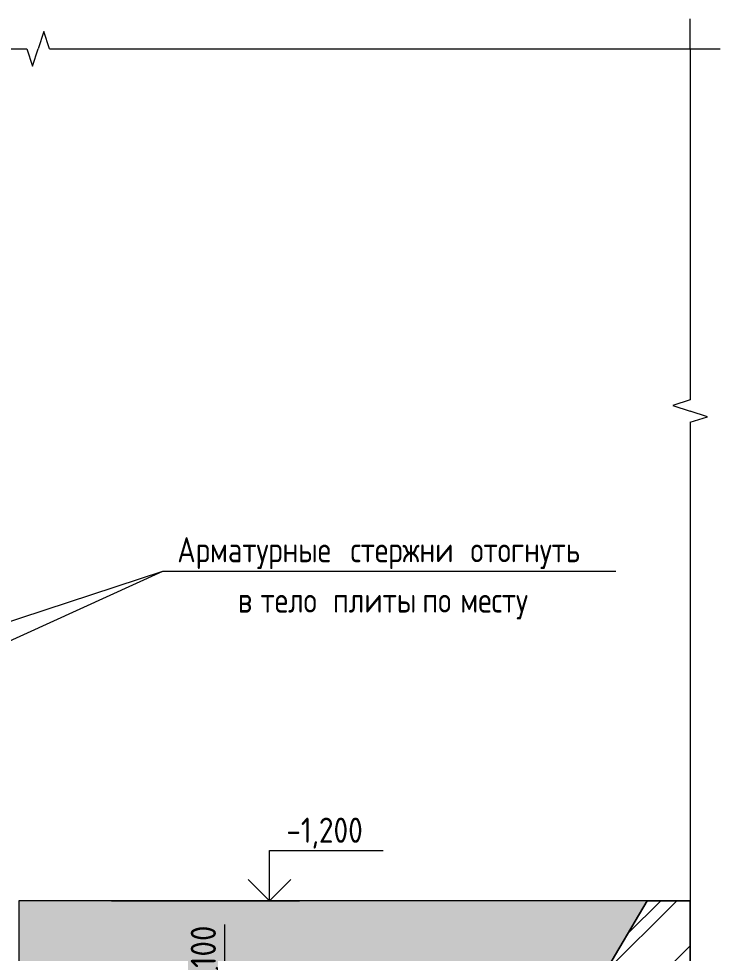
# Model space of a CAD drawing. Header units: millimetres. Extents: x 23200 to 49062, y -2858 to 35213.
# Drawn here: x 37502 to 38896, y -1304 to 553 of the extents above; entities that cross this region are included whole.
import ezdxf

# ---------------------------------------------------------------- set-up
doc = ezdxf.new("R2010")
doc.units = ezdxf.units.MM
for name, color, linetype, lineweight in [('AA_Dim', 7, 'Continuous', 9), ('AA_Dim-20', 7, 'Continuous', 9), ('AA_Linii', 7, 'Continuous', 9), ('AA_Oformlenie', 7, 'Continuous', 9), ('AA_Vinoska', 7, 'Continuous', 9), ('AA_Visotnaya otmetka', 7, 'Continuous', 9), ('AF_Element', 7, 'Continuous', 20), ('AF_Element_Грунт', 253, 'Continuous', 20)]:
    doc.layers.add(name, color=color, linetype=linetype, lineweight=lineweight)
doc.styles.add('GOST Common', font='GOST Common.ttf', dxfattribs={"width": 0.85, "height": 50})
doc.styles.add('ISOCPEUR_1', font='isocpeur.ttf', dxfattribs={"width": 0.9, "height": 50})
doc.styles.add('ISOCPEUR_3', font='isocpeur.ttf', dxfattribs={"width": 0.85, "height": 50})
doc.dimstyles.new('00_Точн_3_знака__прозр__1', dxfattribs={"dimscale": 304.8, "dimtxt": 49.799059, "dimasz": 0.111549, "dimexe": 0.098425, "dimexo": 0.065617, "dimgap": 0.006562, "dimtad": 1, "dimdec": 3, "dimrnd": 0.001, "dimdsep": 46, "dimtxsty": 'ISOCPEUR_1', "dimblk1": 'OBLIQUE', "dimblk2": 'OBLIQUE', "dimsah": 1, "dimcen": 0.09, "dimdle": 0.098425, "dimazin": 0, "dimtfac": 1, "dimtdec": 4, "dimtix": 1, "dimtmove": 1, "dimatfit": 3, "dimfxl": 1, "dimtvp": 1, "dimtolj": 1, "dimtzin": 0, "dimlwd": 18, "dimlwe": 18, "dimarcsym": 2})

# ---------------------------------------------------------------- blocks, each defined once
blk = doc.blocks.new('грунт подушка1 - грунт подушка1-3862897-Сечение 8')
at = {"layer": 'AF_Element', "lineweight": 9}
h = blk.add_hatch(dxfattribs=at)
h.set_pattern_fill('FP_4', color=256, style=0, pattern_type=2)
h.set_pattern_definition([(0, (25467.41, -1067.63), (162.56, 40.64), [6.706, -115.214, 6.706, -115.214, -650.24]), (0, (25467.41, -1067.63), (162.56, 40.64), [-243.84, 6.706, -237.134, 6.706, -115.214, -284.48]), (0, (25467.41, -1067.63), (162.56, 40.64), [-609.6, 6.706, -74.574, 6.706, -196.494]), (120, (25528.37, -1047.31), (-116.47527, 120.4611), [6.706, -115.214, 6.706, -765.454]), (120, (25528.37, -1047.31), (-116.47527, 120.4611), [-128.626, -115.214, 6.706, -237.134, -406.4]), (120, (25528.37, -1047.31), (-116.47527, 120.4611), [-487.68, 6.706, -115.214, 6.706, -277.774]), (120, (25528.37, -1047.31), (-116.47527, 120.4611), [-616.306, -74.574, 6.706, -196.494]), (240, (25548.69, -966.03), (-46.08473, -161.1011), [6.706, -115.214, 6.706, -765.454]), (240, (25548.69, -966.03), (-46.08473, -161.1011), [-128.626, -115.214, 6.706, -237.134, -406.4]), (240, (25548.69, -966.03), (-46.08473, -161.1011), [-487.68, 6.706, -115.214, 6.706, -277.774]), (240, (25548.69, -966.03), (-46.08473, -161.1011), [-616.306, -74.574, 6.706, -196.494])])
h.paths.add_polyline_path([(23860.1, -2300.1), (28250.1, -2300.1), (28900.1, -1200.1), (27651.1, -1200.1), (27651.1, -1999.1), (27750.1, -1999.2), (27750.1, -2100.1), (23860.1, -2100.1), (23860.1, -2220.9)])
at = {"layer": 'AF_Element'}
for p, q in [((27651.1, -1200.1), (27651.1, -1999.1)), ((28900.1, -1200.1), (27651.1, -1200.1)), ((28250.1, -2300.1), (28900.1, -1200.1))]:
    blk.add_line(p, q, dxfattribs=at)
blk = doc.blocks.new('011_Прямоугольник обрыва _ЭлУзла_ - 011_Прямоугольник обрыва _ЭлУзла_-3920884-Сечение 8')
at = {"layer": 'AA_Oformlenie'}
for p, q in [((25120.6, 493), (27667.5, 493)), ((27712, 493), (28985.2, 493)), ((28985.2, 493), (28985.2, -204.5)), ((28985.2, -249.1), (28985.2, -1644.7))]:
    blk.add_line(p, q, dxfattribs=at)
blk = doc.blocks.new('DIMBLOCK108-Сечение 8')
at = {"layer": 'AA_Dim-20', "lineweight": 18}
for p, q in [((37911.3, -1247.3), (37911.3, -1353.5)), ((37911.3, -1320), (37911.3, -1450)), ((37481.1, -1350), (37941.3, -1350)), ((37911.3, -1350), (37481.1, -1350)), ((37911.3, -1353.5), (37911.3, -1400)), ((37481.1, -1450), (37941.3, -1450)), ((37911.3, -1450), (37481.1, -1450))]:
    blk.add_line(p, q, dxfattribs=at)
at = {"layer": 'AA_Dim-20', "lineweight": 30}
for p, q in [((37911.3, -1350), (37894.3, -1333)), ((37911.3, -1350), (37928.3, -1367)), ((37911.3, -1450), (37894.3, -1433)), ((37911.3, -1450), (37928.3, -1467))]:
    blk.add_line(p, q, dxfattribs=at)
at = {"layer": 'AA_Dim-20', "color": 0, "lineweight": 18, "insert": (37844, -1333.5), "char_height": 50, "width": 103.429, "attachment_point": 1, "rotation": 90, "line_spacing_factor": 1.149209, "style": 'ISOCPEUR_1'}
blk.add_mtext('100', dxfattribs=at)
blk = doc.blocks.new('_Oblique')
at = {"color": 0, "linetype": 'ByBlock', "lineweight": -2}
blk.add_line((-0.5, -0.5), (0.5, 0.5), dxfattribs=at)
blk = doc.blocks.new('010_Текст с выноской - Текст 2 строки-3894036-Сечение 8')
at = {"layer": 'AA_Vinoska'}
blk.add_line((27937.7, -545), (28837.7, -545), dxfattribs=at)
blk = doc.blocks.new('Высотные отметки - Стрелка вверх-400292-Сечение 8')
at = {"layer": 'AA_Vinoska'}
for p, q in [((23375, -1600), (23149, -1600)), ((23375, -1700), (23375, -1600)), ((23375, -1700), (23332.6, -1657.6)), ((23375, -1700), (23417.4, -1657.6)), ((23435, -1700), (23315, -1700))]:
    blk.add_line(p, q, dxfattribs=at)

msp = doc.modelspace()

# ---------------------------------------------------------------- hatches: boundary and pattern name
at = {"layer": 'AA_Oformlenie'}
h = msp.add_hatch(dxfattribs=at)
h.set_pattern_fill('FP_5', color=250, style=0, pattern_type=2)
h.set_pattern_definition([(45, (35318.46, -1067.63), (-89.8026, 89.8026), []), (45, (35350.21, -1067.63), (0, 179.605), []), (45, (35286.71, -1067.63), (0, 179.605), [])])
h.paths.add_polyline_path([(38836.2945, -2387.2945), (38836.2945, -1689.2138), (38820.2323, -1689.2138), (38820.2323, -1667.2138), (38836.2945, -1667.2138), (38801.6344, -1655.9521), (38836.2945, -1644.6903), (38836.2945, -1200.1276), (38751.1104, -1200.1276), (38101.1104, -2300.1276), (33711.1104, -2300.1276), (33711.1104, -2100.1276), (33731.1104, -2100.1276), (33731.1104, -2000), (33653.406, -2000), (33653.406, -2387.2945), (34927.1281, -2387.2945), (34927.1281, -2371.2324), (34949.1281, -2371.2324), (34949.1281, -2387.2945), (34960.3899, -2352.6345), (34971.6516, -2387.2945), (37518.5724, -2387.2945), (37518.5724, -2371.2324), (37540.5724, -2371.2324), (37540.5724, -2387.2945), (37551.8341, -2352.6345), (37563.0958, -2387.2945), (38295.3096, -2387.2945)])

# ---------------------------------------------------------------- linework, layer by layer
at = {"layer": 'AA_Linii'}
for p, q in [((38751.1104, -1200.1276), (38101.1104, -2300.1276)), ((38836.2945, -1200.1276), (38751.1104, -1200.1276)), ((38751.1104, -1200.1276), (38836.2945, -1200.1276)), ((38836.2945, -1644.6903), (38836.2945, -1200.1276))]:
    msp.add_line(p, q, dxfattribs=at)
at = {"layer": 'AA_Vinoska'}
for p, q in [((38836.2945, 493.0284), (38836.2945, 553.0284)), ((37551.8341, 527.6884), (37540.5724, 493.0284)), ((37563.0958, 493.0284), (37551.8341, 527.6884)), ((37518.5724, 493.0284), (37529.5724, 458.3873)), ((37529.5724, 458.3873), (37540.5724, 493.0284)), ((38836.2945, 493.0284), (38896.2945, 493.0284)), ((38836.2945, -204.5289), (38801.6344, -215.7906)), ((38801.6344, -215.7906), (38836.2945, -227.0524)), ((38870.9355, -238.0524), (38836.2945, -227.0524)), ((38836.2945, -249.0524), (38870.9355, -238.0524)), ((37255.6736, -787.7303), (37788.7805, -544.99)), ((37446.4851, -657.0531), (37788.7805, -544.99))]:
    msp.add_line(p, q, dxfattribs=at)
at = {"layer": 'AA_Visotnaya otmetka'}
for q in [(38000.3633, -1200.1276), (37686.5909, -1200.1276)]:
    msp.add_line((37686.5909, -1200.1276), q, dxfattribs=at)

# ---------------------------------------------------------------- block references
at = {"layer": 'AA_Oformlenie'}
msp.add_blockref('011_Прямоугольник обрыва _ЭлУзла_ - 011_Прямоугольник обрыва _ЭлУзла_-3920884-Сечение 8', (9851.0486, 0), dxfattribs=at)
at = {"layer": 'AA_Vinoska'}
msp.add_blockref('010_Текст с выноской - Текст 2 строки-3894036-Сечение 8', (9851.0486, 0), dxfattribs=at)
at = {"layer": 'AA_Visotnaya otmetka', "extrusion": (0, 0, -1)}
msp.add_blockref('Высотные отметки - Стрелка вверх-400292-Сечение 8', (-61375.3708, 499.8724), dxfattribs=at)
at = {"layer": 'AF_Element_Грунт'}
msp.add_blockref('грунт подушка1 - грунт подушка1-3862897-Сечение 8', (9851.0486, 0), dxfattribs=at)

# ---------------------------------------------------------------- texts
at = {"layer": 'AA_Vinoska', "char_height": 50, "attachment_point": 1, "style": 'GOST Common'}
for s, insert, width in [('Арматурные', (37817.3562, -477.3439), 399.320544), ('\\fGOST Common|b0|i0|c204|p34|;\\W.85; ', (38146.8286, -477.3439), 17.717294), ('\\fGOST Common|b0|i0|c204|p34|;\\W.85; ', (38385.2181, -477.3439), 17.717294), ('стержни', (38161.4468, -477.3439), 271.210881), ('отогнуть', (38399.8364, -477.3439), 313.459812), ('\\fGOST Common|b0|i0|c204|p34|;\\W.85;в', (37937.6312, -577.3439), 36.797456), ('\\fGOST Common|b0|i0|c204|p34|;\\W.85; ', (37967.9921, -577.3439), 17.717294), ('тело', (37982.6103, -577.3439), 156.729906), ('\\fGOST Common|b0|i0|c204|p34|;\\W.85; ', (38111.9254, -577.3439), 17.717294), ('плиты', (38126.5437, -577.3439), 197.615969), ('\\fGOST Common|b0|i0|c204|p34|;\\W.85; ', (38289.5931, -577.3439), 17.717294), ('по', (38304.2114, -577.3439), 73.594912), ('\\fGOST Common|b0|i0|c204|p34|;\\W.85; ', (38364.9332, -577.3439), 17.717294), ('месту', (38379.5515, -577.3439), 192.164494)]:
    msp.add_mtext(s, dxfattribs=dict(at, insert=insert, width=width))
at = {"layer": 'AA_Visotnaya otmetka', "insert": (38033.9267, -1034.8049), "char_height": 50, "width": 183.447672, "attachment_point": 1, "line_spacing_factor": 1.149209, "style": 'ISOCPEUR_3'}
msp.add_mtext('-1,200', dxfattribs=at)

# ---------------------------------------------------------------- dimensions: what is measured, and where the dimension line sits
at = {"layer": 'AA_Dim', "lineweight": 18}
dim = msp.add_linear_dim(base=(37911.299, -1450), p1=(37461.1104, -1350), p2=(37461.1104, -1450), angle=90, dimstyle='00_Точн_3_знака__прозр__1', override={"dimpost": '<>', "dimfxl": 100}, dxfattribs=at)
dim.commit()
dim.dimension.update_dxf_attribs({"geometry": 'DIMBLOCK108-Сечение 8', "text_midpoint": (37877.3096, -1281.769), "dimtype": 160, "text_rotation": 90})

doc.saveas('drawing.dxf')
